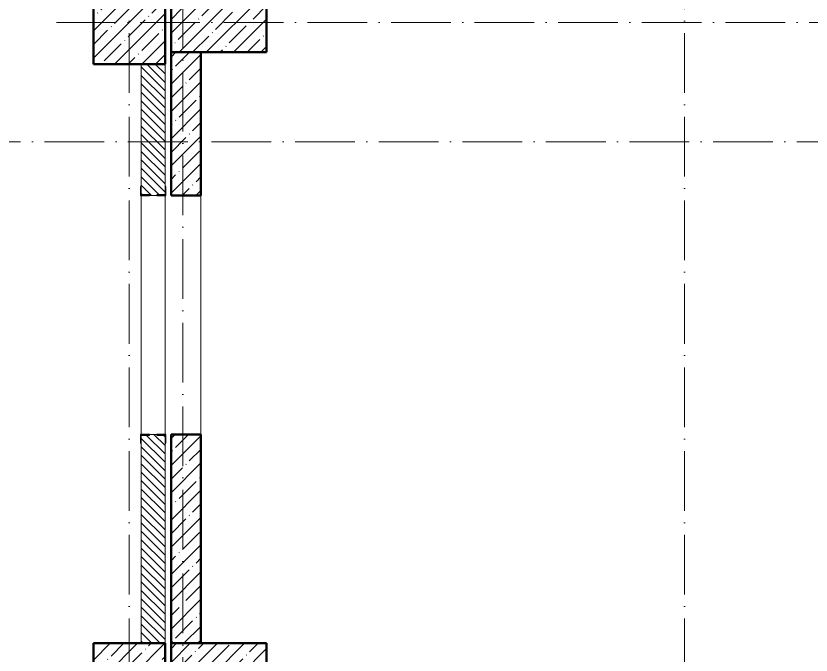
# Model space of a CAD drawing. Header units: millimetres. Extents: x -12989 to 629078, y -109036 to 555275.
# Drawn here: x 561915 to 568573, y 336174 to 341527 of the extents above; entities that cross this region are included whole.
import ezdxf

# ---------------------------------------------------------------- set-up
doc = ezdxf.new("R2010")
doc.units = ezdxf.units.MM
doc.linetypes.add('50_200_ШТРИХ_1Т_ш5_п1_п1_', pattern=[700, 500, -100, 0, -100])
for name, color, linetype, lineweight in [('A-GENM-____-MCUT', 7, 'Continuous', 25), ('A-GENM-____-OTLN-1', 7, 'Continuous', 25), ('A-WALL-____-MCUT', 7, 'Continuous', 13), ('A-WALL-____-MCUT-2', 7, 'Continuous', 50), ('A-WALL-____-OTLN', 7, 'Continuous', 9), ('A-WALL-____-PATT-1', 7, 'Continuous', 9), ('I-WALL-____-OTLN', 7, 'Continuous', 9), ('S-COLS-____-MCUT', 7, 'Continuous', 50), ('S-COLS-____-OTLN', 7, 'Continuous', 9), ('S-GRID-____-OTLN-1', 7, '50_200_ШТРИХ_1Т_ш5_п1_п1_', 9)]:
    doc.layers.add(name, color=color, linetype=linetype, lineweight=lineweight)

# ---------------------------------------------------------------- blocks, each defined once
blk = doc.blocks.new('BSC_Колонна _Прямоугольная - 500х800-V94-АР1_План отверстий 1 этажа в осях 1-64_Ю-ЯЯ')
at = {"layer": 'S-COLS-____-OTLN'}
h = blk.add_hatch(dxfattribs=at)
h.set_pattern_fill('FP_104', color=256, style=0, pattern_type=2)
h.set_pattern_definition([(315, (-75581.04, 50600), (114.04925, 114.04925), []), (315, (-75581.04, 50485.95), (114.04925, 114.04925), [201.613, -40.323, 3.353, -36.97])])
h.paths.add_polyline_path([(-250, -400), (250, -400), (250, 400), (-250, 400)], flags=0)
at = {"layer": 'S-COLS-____-MCUT'}
for p, q in [((250, 400), (-250, 400)), ((-250, 400), (-250, -400)), ((250, -400), (250, 400)), ((-250, -400), (250, -400))]:
    blk.add_line(p, q, dxfattribs=at)
blk = doc.blocks.new('BSC_Колонна _Прямоугольная - 500х800-V95-АР1_План отверстий 1 этажа в осях 1-64_Ю-ЯЯ')
at = {"layer": 'S-COLS-____-OTLN'}
h = blk.add_hatch(dxfattribs=at)
h.set_pattern_fill('FP_105', color=256, style=0, pattern_type=2)
h.set_pattern_definition([(315, (-70131.04, 50600), (114.04925, 114.04925), []), (315, (-70131.04, 50485.95), (114.04925, 114.04925), [201.613, -40.323, 3.353, -36.97])])
h.paths.add_polyline_path([(-250, -400), (250, -400), (250, 400), (-250, 400)], flags=0)
at = {"layer": 'S-COLS-____-MCUT'}
for p, q in [((250, 400), (-250, 400)), ((-250, 400), (-250, -400)), ((250, -400), (250, 400)), ((-250, -400), (250, -400))]:
    blk.add_line(p, q, dxfattribs=at)
blk = doc.blocks.new('BSC_Колонна _Прямоугольная - 600х600-V105-АР1_План отверстий 1 этажа в осях 1-64_Ю-ЯЯ')
at = {"layer": 'S-COLS-____-OTLN'}
h = blk.add_hatch(dxfattribs=at)
h.set_pattern_fill('FP_116', color=256, style=0, pattern_type=2)
h.set_pattern_definition([(45, (-49850, -75531.04), (-114.04925, 114.04925), []), (45, (-49735.95, -75531.04), (-114.04925, 114.04925), [201.613, -40.323, 3.353, -36.97])])
h.paths.add_polyline_path([(-300, -300), (300, -300), (300, 300), (-300, 300)], flags=0)
at = {"layer": 'S-COLS-____-MCUT'}
for p, q in [((300, 300), (-300, 300)), ((-300, 300), (-300, -300)), ((300, -300), (300, 300)), ((-300, -300), (300, -300))]:
    blk.add_line(p, q, dxfattribs=at)
blk = doc.blocks.new('BSC_Колонна _Прямоугольная - 600х600-V106-АР1_План отверстий 1 этажа в осях 1-64_Ю-ЯЯ')
at = {"layer": 'S-COLS-____-OTLN'}
h = blk.add_hatch(dxfattribs=at)
h.set_pattern_fill('FP_117', color=256, style=0, pattern_type=2)
h.set_pattern_definition([(45, (-49850, -70081.04), (-114.04925, 114.04925), []), (45, (-49735.95, -70081.04), (-114.04925, 114.04925), [201.613, -40.323, 3.353, -36.97])])
h.paths.add_polyline_path([(-300, -300), (300, -300), (300, 300), (-300, 300), (-300, 58.7)], flags=0)
at = {"layer": 'S-COLS-____-MCUT'}
for p, q in [((300, 300), (-300, 300)), ((-300, 300), (-300, -300)), ((300, -300), (300, 300)), ((-300, -300), (300, -300))]:
    blk.add_line(p, q, dxfattribs=at)
blk = doc.blocks.new('Фахверк_СКБ_Уголок - 200_4420-28235837-АР1_План отверстий 1 этажа в осях 1-64_Ю-ЯЯ')
at = {"layer": 'A-GENM-____-MCUT'}
for p, q in [((200, 156), (125, 156)), ((125, 156), (125, 81)), ((131, 81), (131, 150)), ((131, 150), (200, 150)), ((200, 150), (200, 156)), ((125, 81), (131, 81)), ((131, 19), (125, 19)), ((125, 19), (125, -56)), ((131, -50), (131, 19)), ((125, -56), (200, -56)), ((200, -50), (131, -50)), ((200, -56), (200, -50))]:
    blk.add_line(p, q, dxfattribs=at)
blk = doc.blocks.new('154_Стойка_СКБ_Уголок - СМ-2230_200-28216496-АР1_План отверстий 1 этажа в осях 1-64_Ю-ЯЯ')
at = {"layer": 'A-GENM-____-MCUT'}
for p, q in [((125, 156), (125, 81)), ((200, 156), (125, 156)), ((131, 81), (131, 150)), ((131, 150), (200, 150)), ((200, 150), (200, 156)), ((125, 81), (131, 81)), ((131, 19), (125, 19)), ((125, 19), (125, -56)), ((131, -50), (131, 19)), ((125, -56), (200, -56)), ((200, -50), (131, -50)), ((200, -56), (200, -50))]:
    blk.add_line(p, q, dxfattribs=at)

msp = doc.modelspace()

# ---------------------------------------------------------------- hatches: boundary and pattern name
at = {"layer": 'A-WALL-____-PATT-1'}
h = msp.add_hatch(dxfattribs=at)
h.set_pattern_fill('FP_13', color=256, style=0, pattern_type=2)
h.set_pattern_definition([(45, (513013.31, 265891.49), (-114.04925, 114.04925), []), (45, (513127.36, 265891.49), (-114.04925, 114.04925), [201.612, -40.322, 3.353, -36.97])])
h.paths.add_polyline_path([(563213.3109, 336272.5335), (563463.3109, 336272.5335), (563463.3109, 338022.5335), (563213.3109, 338022.5335)], flags=0)
h.paths.add_polyline_path([(563213.3109, 340022.5335), (563463.3109, 340022.5335), (563463.3109, 341222.5335), (563213.3109, 341222.5335)], flags=0)
h = msp.add_hatch(dxfattribs=at)
h.set_pattern_fill('FP_6', color=256, style=0, pattern_type=2)
h.set_pattern_definition([(135, (513013.31, 265891.49), (-35.35534, -35.35534), [])])
h.paths.add_polyline_path([(562963.3109, 336272.5335), (563163.3109, 336272.5335), (563163.3109, 338016.5335), (563094.3109, 338016.5335), (563094.3109, 338022.5335), (563032.3109, 338022.5335), (563032.3109, 338016.5335), (562963.3109, 338016.5335), (562963.3109, 337947.5335)], flags=0)
h.paths.add_polyline_path([(563094.3109, 340022.5335), (563094.3109, 340028.5335), (563163.3109, 340028.5335), (563163.3109, 341122.5335), (562963.3109, 341122.5335), (562963.3109, 340028.5335), (563032.3109, 340028.5335), (563032.3109, 340022.5335)], flags=0)

# ---------------------------------------------------------------- linework, layer by layer
at = {"layer": 'A-WALL-____-MCUT'}
for p, q in [((562963.3109, 341122.5335), (562963.3109, 340097.5335)), ((563163.3109, 340097.5335), (563163.3109, 341122.5335)), ((563032.3109, 340022.5335), (563094.3109, 340022.5335)), ((563094.3109, 338022.5335), (563032.3109, 338022.5335)), ((562963.3109, 337947.5335), (562963.3109, 336272.5335)), ((563163.3109, 336272.5335), (563163.3109, 337947.5335))]:
    msp.add_line(p, q, dxfattribs=at)
at = {"layer": 'A-WALL-____-MCUT-2'}
for p, q in [((563213.3109, 341222.5335), (563213.3109, 340022.5335)), ((563463.3109, 340022.5335), (563463.3109, 341222.5335)), ((563213.3109, 340022.5335), (563463.3109, 340022.5335)), ((563463.3109, 338022.5335), (563213.3109, 338022.5335)), ((563213.3109, 338022.5335), (563213.3109, 336272.5335)), ((563463.3109, 336272.5335), (563463.3109, 338022.5335))]:
    msp.add_line(p, q, dxfattribs=at)
at = {"layer": 'A-WALL-____-OTLN'}
for p, q in [((563163.3109, 338022.5335), (563163.3109, 340022.5335)), ((563463.3109, 340022.5335), (563463.3109, 338022.5335))]:
    msp.add_line(p, q, dxfattribs=at)
at = {"layer": 'I-WALL-____-OTLN'}
for p, q in [((562963.3109, 338022.5335), (562963.3109, 340022.5335)), ((563163.3109, 340022.5335), (563163.3109, 338022.5335))]:
    msp.add_line(p, q, dxfattribs=at)
at = {"layer": 'S-GRID-____-OTLN-1'}
for p, q in [((562863.3109, 356784.3429), (562863.3109, 332566.9753)), ((567513.3109, 356784.3429), (567513.3109, 318783.0794)), ((563313.3109, 356459.7157), (563313.3109, 332566.9753)), ((562255.3286, 341472.5335), (617087.7175, 341472.5335)), ((547450.7569, 340472.5335), (617087.7175, 340472.5335))]:
    msp.add_line(p, q, dxfattribs=at)

# ---------------------------------------------------------------- block references
at = {"layer": 'A-GENM-____-OTLN-1'}
for name, p, rotation in [('Фахверк_СКБ_Уголок - 200_4420-28235837-АР1_План отверстий 1 этажа в осях 1-64_Ю-ЯЯ', (563113.3109, 339897.5335), 89.99999999999991), ('154_Стойка_СКБ_Уголок - СМ-2230_200-28216496-АР1_План отверстий 1 этажа в осях 1-64_Ю-ЯЯ', (563013.3109, 338147.5335), 269.9999999999999)]:
    msp.add_blockref(name, p, dxfattribs=dict(at, rotation=rotation))
at = {"layer": 'S-COLS-____-OTLN'}
for name, p in [('BSC_Колонна _Прямоугольная - 600х600-V105-АР1_План отверстий 1 этажа в осях 1-64_Ю-ЯЯ', (562863.3109, 341422.5335)), ('BSC_Колонна _Прямоугольная - 600х600-V106-АР1_План отверстий 1 этажа в осях 1-64_Ю-ЯЯ', (562863.3109, 335972.5335))]:
    msp.add_blockref(name, p, dxfattribs=at)
at = {"layer": 'S-COLS-____-OTLN', "rotation": 89.9999999999999}
for name, p in [('BSC_Колонна _Прямоугольная - 500х800-V94-АР1_План отверстий 1 этажа в осях 1-64_Ю-ЯЯ', (563613.3109, 341472.5335)), ('BSC_Колонна _Прямоугольная - 500х800-V95-АР1_План отверстий 1 этажа в осях 1-64_Ю-ЯЯ', (563613.3109, 336022.5335))]:
    msp.add_blockref(name, p, dxfattribs=at)

doc.saveas('drawing.dxf')
